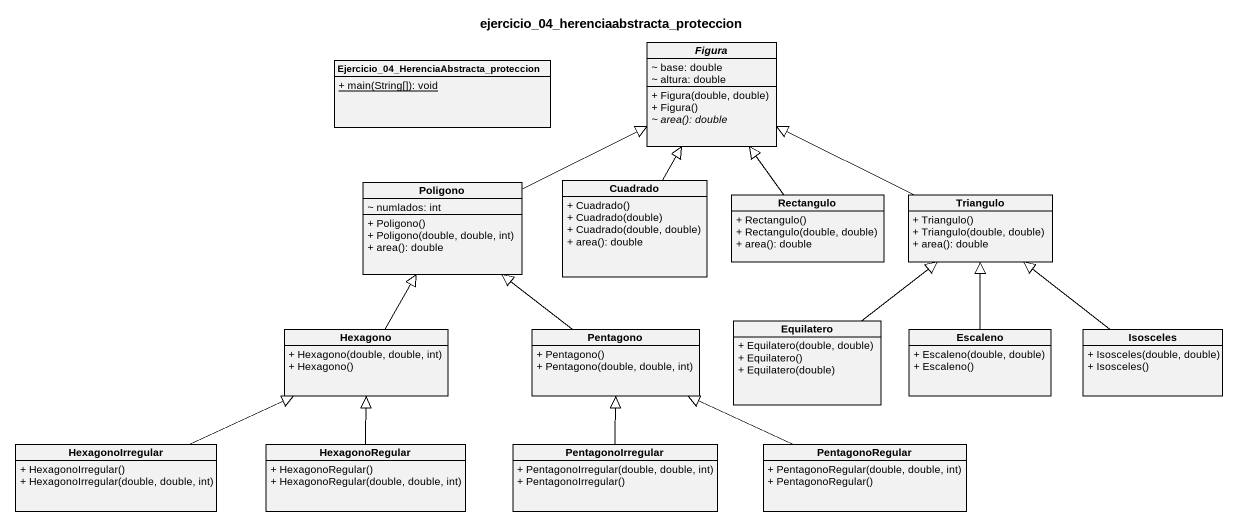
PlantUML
@startuml
title ejercicio_04_herenciaabstracta_proteccion
hide circle
hide empty members
skinparam classAttributeIconSize 0
class "Ejercicio_04_HerenciaAbstracta_proteccion" as Ejercicio_04 {
  {static} + main(String[]): void
}
abstract class Figura {
  ~ base: double
  ~ altura: double
  + Figura(double, double)
  + Figura()
  {abstract} ~ area(): double
}
class Poligono {
  ~ numlados: int
  + Poligono()
  + Poligono(double, double, int)
  + area(): double
}
class Cuadrado {
  + Cuadrado()
  + Cuadrado(double)
  + Cuadrado(double, double)
  + area(): double
}
class Rectangulo {
  + Rectangulo()
  + Rectangulo(double, double)
  + area(): double
}
class Triangulo {
  + Triangulo()
  + Triangulo(double, double)
  + area(): double
}
class Hexagono {
  + Hexagono(double, double, int)
  + Hexagono()
}
class Pentagono {
  + Pentagono()
  + Pentagono(double, double, int)
}
class Equilatero {
  + Equilatero(double, double)
  + Equilatero()
  + Equilatero(double)
}
class Escaleno {
  + Escaleno(double, double)
  + Escaleno()
}
class Isosceles {
  + Isosceles(double, double)
  + Isosceles()
}
class HexagonoIrregular {
  + HexagonoIrregular()
  + HexagonoIrregular(double, double, int)
}
class HexagonoRegular {
  + HexagonoRegular()
  + HexagonoRegular(double, double, int)
}
class PentagonoIrregular {
  + PentagonoIrregular(double, double, int)
  + PentagonoIrregular()
}
class PentagonoRegular {
  + PentagonoRegular(double, double, int)
  + PentagonoRegular()
}
Poligono -right-|> Figura
Cuadrado -up-|> Figura
Rectangulo -up-|> Figura
Triangulo -left-|> Figura
Hexagono -up-|> Poligono
Pentagono -up-|> Poligono
Equilatero -up-|> Triangulo
Escaleno -up-|> Triangulo
Isosceles -up-|> Triangulo
HexagonoIrregular -right-|> Hexagono
HexagonoRegular -up-|> Hexagono
PentagonoIrregular -up-|> Pentagono
PentagonoRegular -left-|> Pentagono
@enduml
